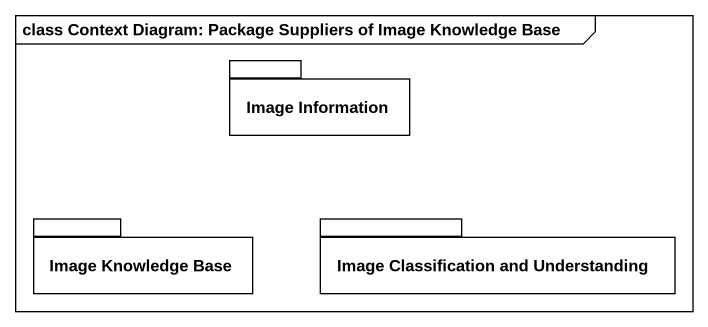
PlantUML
@startuml
mainframe class Context Diagram: Package Suppliers of Image Knowledge Base
package "Image Information" as Image_Information {
}
package "Image Knowledge Base" as Image_Knowledge_Base {
}
package "Image Classification and Understanding" as Image_Classification_and {
}
@enduml
